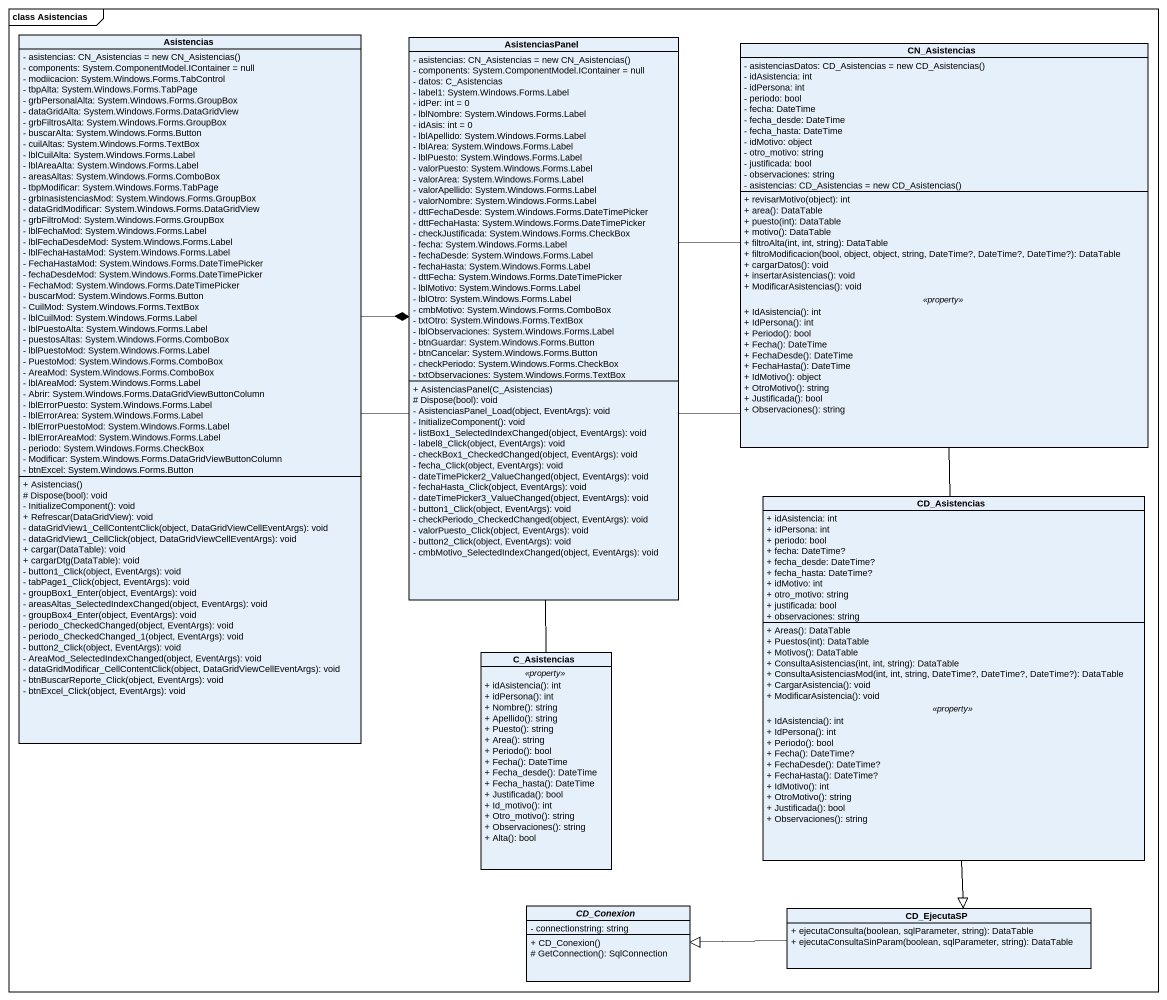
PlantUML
@startuml
mainframe class Asistencias
hide circle
hide empty members
skinparam classAttributeIconSize 0
class Asistencias {
  {field} - asistencias: CN_Asistencias = new CN_Asistencias()
  - components: System.ComponentModel.IContainer = null
  - modiicacion: System.Windows.Forms.TabControl
  - tbpAlta: System.Windows.Forms.TabPage
  - grbPersonalAlta: System.Windows.Forms.GroupBox
  - dataGridAlta: System.Windows.Forms.DataGridView
  - grbFiltrosAlta: System.Windows.Forms.GroupBox
  - buscarAlta: System.Windows.Forms.Button
  - cuilAltas: System.Windows.Forms.TextBox
  - lblCuilAlta: System.Windows.Forms.Label
  - lblAreaAlta: System.Windows.Forms.Label
  - areasAltas: System.Windows.Forms.ComboBox
  - tbpModificar: System.Windows.Forms.TabPage
  - grbInasistenciasMod: System.Windows.Forms.GroupBox
  - dataGridModificar: System.Windows.Forms.DataGridView
  - grbFiltroMod: System.Windows.Forms.GroupBox
  - lblFechaMod: System.Windows.Forms.Label
  - lblFechaDesdeMod: System.Windows.Forms.Label
  - lblFechaHastaMod: System.Windows.Forms.Label
  - FechaHastaMod: System.Windows.Forms.DateTimePicker
  - fechaDesdeMod: System.Windows.Forms.DateTimePicker
  - FechaMod: System.Windows.Forms.DateTimePicker
  - buscarMod: System.Windows.Forms.Button
  - CuilMod: System.Windows.Forms.TextBox
  - lblCuilMod: System.Windows.Forms.Label
  - lblPuestoAlta: System.Windows.Forms.Label
  - puestosAltas: System.Windows.Forms.ComboBox
  - lblPuestoMod: System.Windows.Forms.Label
  - PuestoMod: System.Windows.Forms.ComboBox
  - AreaMod: System.Windows.Forms.ComboBox
  - lblAreaMod: System.Windows.Forms.Label
  - Abrir: System.Windows.Forms.DataGridViewButtonColumn
  - lblErrorPuesto: System.Windows.Forms.Label
  - lblErrorArea: System.Windows.Forms.Label
  - lblErrorPuestoMod: System.Windows.Forms.Label
  - lblErrorAreaMod: System.Windows.Forms.Label
  - periodo: System.Windows.Forms.CheckBox
  - Modificar: System.Windows.Forms.DataGridViewButtonColumn
  - btnExcel: System.Windows.Forms.Button
  + Asistencias()
  # Dispose(bool): void
  - InitializeComponent(): void
  + Refrescar(DataGridView): void
  - dataGridView1_CellContentClick(object, DataGridViewCellEventArgs): void
  - dataGridView1_CellClick(object, DataGridViewCellEventArgs): void
  + cargar(DataTable): void
  + cargarDtg(DataTable): void
  - button1_Click(object, EventArgs): void
  - tabPage1_Click(object, EventArgs): void
  - groupBox1_Enter(object, EventArgs): void
  - areasAltas_SelectedIndexChanged(object, EventArgs): void
  - groupBox4_Enter(object, EventArgs): void
  - periodo_CheckedChanged(object, EventArgs): void
  - periodo_CheckedChanged_1(object, EventArgs): void
  - button2_Click(object, EventArgs): void
  - AreaMod_SelectedIndexChanged(object, EventArgs): void
  - dataGridModificar_CellContentClick(object, DataGridViewCellEventArgs): void
  - btnBuscarReporte_Click(object, EventArgs): void
  - btnExcel_Click(object, EventArgs): void
}
class AsistenciasPanel {
  {field} - asistencias: CN_Asistencias = new CN_Asistencias()
  - components: System.ComponentModel.IContainer = null
  - datos: C_Asistencias
  - label1: System.Windows.Forms.Label
  - idPer: int = 0
  - lblNombre: System.Windows.Forms.Label
  - idAsis: int = 0
  - lblApellido: System.Windows.Forms.Label
  - lblArea: System.Windows.Forms.Label
  - lblPuesto: System.Windows.Forms.Label
  - valorPuesto: System.Windows.Forms.Label
  - valorArea: System.Windows.Forms.Label
  - valorApellido: System.Windows.Forms.Label
  - valorNombre: System.Windows.Forms.Label
  - dttFechaDesde: System.Windows.Forms.DateTimePicker
  - dttFechaHasta: System.Windows.Forms.DateTimePicker
  - checkJustificada: System.Windows.Forms.CheckBox
  - fecha: System.Windows.Forms.Label
  - fechaDesde: System.Windows.Forms.Label
  - fechaHasta: System.Windows.Forms.Label
  - dttFecha: System.Windows.Forms.DateTimePicker
  - lblMotivo: System.Windows.Forms.Label
  - lblOtro: System.Windows.Forms.Label
  - cmbMotivo: System.Windows.Forms.ComboBox
  - txtOtro: System.Windows.Forms.TextBox
  - lblObservaciones: System.Windows.Forms.Label
  - btnGuardar: System.Windows.Forms.Button
  - btnCancelar: System.Windows.Forms.Button
  - checkPeriodo: System.Windows.Forms.CheckBox
  - txtObservaciones: System.Windows.Forms.TextBox
  + AsistenciasPanel(C_Asistencias)
  # Dispose(bool): void
  - AsistenciasPanel_Load(object, EventArgs): void
  - InitializeComponent(): void
  - listBox1_SelectedIndexChanged(object, EventArgs): void
  - label8_Click(object, EventArgs): void
  - checkBox1_CheckedChanged(object, EventArgs): void
  - fecha_Click(object, EventArgs): void
  - dateTimePicker2_ValueChanged(object, EventArgs): void
  - fechaHasta_Click(object, EventArgs): void
  - dateTimePicker3_ValueChanged(object, EventArgs): void
  - button1_Click(object, EventArgs): void
  - checkPeriodo_CheckedChanged(object, EventArgs): void
  - valorPuesto_Click(object, EventArgs): void
  - button2_Click(object, EventArgs): void
  - cmbMotivo_SelectedIndexChanged(object, EventArgs): void
}
class CN_Asistencias {
  {field} - asistenciasDatos: CD_Asistencias = new CD_Asistencias()
  - idAsistencia: int
  - idPersona: int
  - periodo: bool
  - fecha: DateTime
  - fecha_desde: DateTime
  - fecha_hasta: DateTime
  - idMotivo: object
  - otro_motivo: string
  - justificada: bool
  - observaciones: string
  {field} - asistencias: CD_Asistencias = new CD_Asistencias()
  --
  + revisarMotivo(object): int
  + area(): DataTable
  + puesto(int): DataTable
  + motivo(): DataTable
  + filtroAlta(int, int, string): DataTable
  + filtroModificacion(bool, object, object, string, DateTime?, DateTime?, DateTime?): DataTable
  + cargarDatos(): void
  + insertarAsistencias(): void
  + ModificarAsistencias(): void
  .. <<property>> ..
  + IdAsistencia(): int
  + IdPersona(): int
  + Periodo(): bool
  + Fecha(): DateTime
  + FechaDesde(): DateTime
  + FechaHasta(): DateTime
  + IdMotivo(): object
  + OtroMotivo(): string
  + Justificada(): bool
  + Observaciones(): string
}
class CD_Asistencias {
  + idAsistencia: int
  + idPersona: int
  + periodo: bool
  + fecha: DateTime?
  + fecha_desde: DateTime?
  + fecha_hasta: DateTime?
  + idMotivo: int
  + otro_motivo: string
  + justificada: bool
  + observaciones: string
  --
  + Areas(): DataTable
  + Puestos(int): DataTable
  + Motivos(): DataTable
  + ConsultaAsistencias(int, int, string): DataTable
  + ConsultaAsistenciasMod(int, int, string, DateTime?, DateTime?, DateTime?): DataTable
  + CargarAsistencia(): void
  + ModificarAsistencia(): void
  .. <<property>> ..
  + IdAsistencia(): int
  + IdPersona(): int
  + Periodo(): bool
  + Fecha(): DateTime?
  + FechaDesde(): DateTime?
  + FechaHasta(): DateTime?
  + IdMotivo(): int
  + OtroMotivo(): string
  + Justificada(): bool
  + Observaciones(): string
}
class C_Asistencias {
  .. <<property>> ..
  + idAsistencia(): int
  + idPersona(): int
  + Nombre(): string
  + Apellido(): string
  + Puesto(): string
  + Area(): string
  + Periodo(): bool
  + Fecha(): DateTime
  + Fecha_desde(): DateTime
  + Fecha_hasta(): DateTime
  + Justificada(): bool
  + Id_motivo(): int
  + Otro_motivo(): string
  + Observaciones(): string
  + Alta(): bool
}
abstract class CD_Conexion {
  - connectionstring: string
  + CD_Conexion()
  # GetConnection(): SqlConnection
}
class CD_EjecutaSP {
  + ejecutaConsulta(boolean, sqlParameter, string): DataTable
  + ejecutaConsultaSinParam(boolean, sqlParameter, string): DataTable
}
Asistencias -right-* AsistenciasPanel
Asistencias -right- CN_Asistencias
AsistenciasPanel -right- CN_Asistencias
AsistenciasPanel -- C_Asistencias
CN_Asistencias -- CD_Asistencias
CD_Asistencias --|> CD_EjecutaSP
CD_EjecutaSP -left-|> CD_Conexion
@enduml
